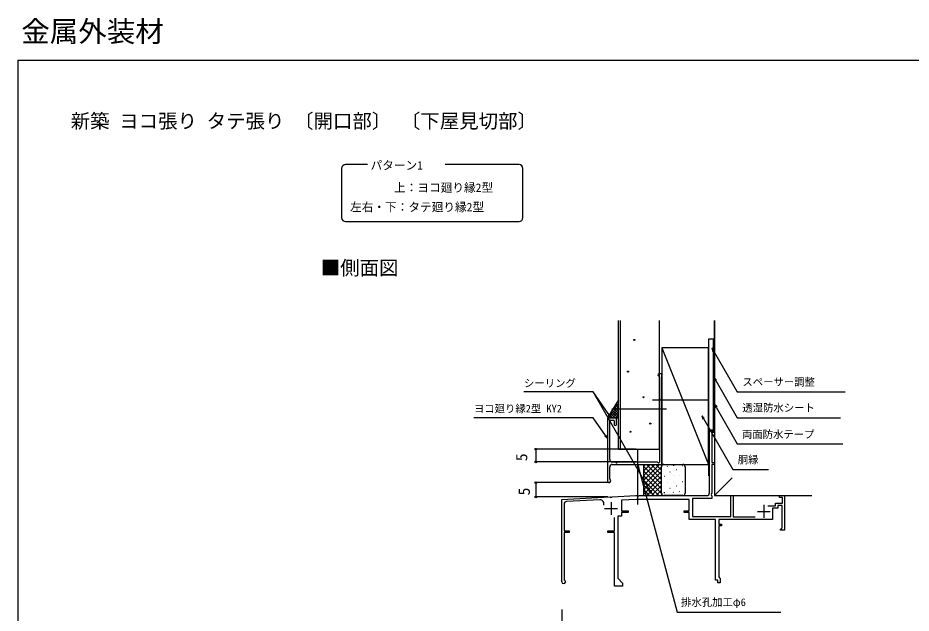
# Model space of a CAD drawing. Units: millimetres, scale not verified. Extents: x -525 to 525, y -784 to 779.
# Drawn here: x -525 to 165, y 320 to 779 of the extents above; entities that cross this region are included whole.
import ezdxf
from ezdxf.enums import TextEntityAlignment as Align

# ---------------------------------------------------------------- set-up
doc = ezdxf.new("R2010")
doc.units = ezdxf.units.MM
doc.header["$LTSCALE"] = 4
for name, color, linetype in [('0-1_USER1', 3, 'Continuous'), ('0-2_YKK_11', 7, 'Continuous'), ('0-3_YKK_12', 2, 'Continuous'), ('0-4_YKK_13', 4, 'Continuous'), ('0-5_YKK_D', 6, 'Continuous'), ('0-6_YKK_ZWAK', 7, 'Continuous'), ('0-7_YSS_K', 3, 'Continuous')]:
    doc.layers.add(name, color=color, linetype=linetype)
doc.styles.add('ＭＳ ゴシック', font='')
doc.styles.get('ＭＳ ゴシック').set_extended_font_data('MS Gothic')

msp = doc.modelspace()

# ---------------------------------------------------------------- linework, layer by layer
at = {"layer": '0-2_YKK_11'}
for p, q in [((-28.4, 504.5), (-29.9, 504.5)), ((-27.8, 435.1), (-27.8, 503.9)), ((-69.8, 469.9), (-69.8, 421.8)), ((-63.4, 470.5), (-69.2, 470.5)), ((-62.8, 465.4), (-62.8, 469.9)), ((-68, 438.3), (-68, 468.1)), ((-67.4, 468.7), (-65.2, 468.7)), ((-64.6, 468.1), (-64.6, 465.4)), ((-68, 423.347), (-68, 432.5)), ((-66, 434.5), (-28.4, 434.5)), ((-75.561, 407.24), (-101.305, 405.891)), ((-46.917, 410.5), (-46.55, 410.26)), ((-45.083, 410.5), (7, 410.5)), ((10.256, 411.354), (10.5, 410.58)), ((-72, 400.5), (-62, 400.5)), ((-67, 405.5), (-67, 395.5)), ((51, 403.3), (51, 393.3)), ((46, 398.3), (56, 398.3)), ((50.45, 392.14), (50.083, 391.9)), ((51.55, 392.14), (50.45, 392.14)), ((51.917, 391.9), (51.55, 392.14))]:
    msp.add_line(p, q, dxfattribs=at)
for points in [[(-29.6, 502.13), (-29.6, 485.416), (-29.36, 485.05)], [(-29.36, 483.95), (-29.6, 483.583), (-29.6, 436.3)], [(9, 412.5), (9, 460.5), (13, 460.5), (13, 459.1), (10.8, 459.1), (10.8, 435.9), (13, 435.9), (13, 434.5), (10.8, 434.5), (10.8, 412.52), (10.256, 411.354)], [(-63.35, 436.06), (-63.716, 436.3), (-66, 436.3)], [(-30.75, 436.06), (-31.116, 436.3), (-61.883, 436.3), (-62.25, 436.06)], [(-105, 343.9), (-105, 407.5), (-67.916, 409.444)], [(50.083, 391.9), (16.2, 391.9), (16.2, 388.5), (18.2, 388.5), (18.2, 387.1), (16.2, 387.1), (16.2, 347.7), (16.8, 347.1), (17.4, 346.5), (17.4, 343.1), (15.6, 343.1), (15.6, 345.1), (13.6, 345.1), (13.6, 391.9), (-6.6, 391.9), (-6.6, 397.3), (-10.4, 397.3), (-10.4, 398.7), (-6.6, 398.7), (-6.6, 407.5), (-47.678, 407.5), (-59, 406.907), (-59, 398.7), (-53.8, 398.7), (-53.8, 397.3), (-59, 397.3), (-59, 394.495), (-61.8, 394.495), (-61.8, 346.7), (-58, 342.9), (-58, 340.5), (-64.4, 340.5), (-64.4, 381.9), (-69.4, 381.9), (-69.4, 383.3), (-64.4, 383.3), (-64.4, 393.48)], [(-67.916, 409.444), (-67.537, 409.223), (-66.438, 409.28), (-66.084, 409.54)], [(-66.084, 409.54), (-47.757, 410.5), (-46.917, 410.5)], [(-46.55, 410.26), (-45.45, 410.26), (-45.083, 410.5)], [(10.5, 410.58), (10.8, 410.061), (10.8, 408.1), (-4.2, 408.1), (-4.2, 394.3), (25.4, 394.3), (25.4, 410.5), (27.2, 410.5), (27.2, 394.1), (44.326, 394.1)], [(54.1, 402.5), (60, 402.5), (60, 404.5), (65.4, 404.5), (65.4, 409.1), (63, 409.1), (63, 410.5), (67, 410.5), (67, 383.7), (64, 383.7), (64, 384.5), (64.6, 385.1), (65.2, 385.7), (65.2, 402.7), (61.8, 402.7), (61.8, 400.7), (57.8, 400.7), (57.8, 391.9), (51.917, 391.9)], [(-103.2, 403.894), (-103.2, 383.3), (-99.2, 383.3), (-99.2, 381.9), (-103.2, 381.9), (-103.2, 345.242)]]:
    msp.add_lwpolyline(points, dxfattribs=at)
for centre, radius, start, end in [((-29.9, 503.6), 0.9, 90.00185, 258.46326), ((-28.4, 503.9), 0.6, 359.9968, 89.99971), ((-30.2, 502.13), 0.6, 0.00036, 78.46697), ((-29.6, 484.5), 0.6, 293.57989, 66.42009), ((-69.2, 469.9), 0.6, 90.00117, 180.00117), ((-63.4, 469.9), 0.6, 0.00262, 90.00554), ((-67.4, 468.1), 0.6, 90.00029, 180.00029), ((-65.2, 468.1), 0.6, 359.99883, 90.00758), ((-63.7, 465.4), 0.9, 180.00389, 0.00194), ((-66, 438.3), 2, 180.00612, 270.00612), ((-62.8, 436.3), 0.6, 203.57989, 336.42009), ((-30.2, 436.3), 0.6, 203.57959, 0.00027), ((-28.4, 435.1), 0.6, 269.99971, 359.99971), ((-66, 432.5), 2, 90, 180), ((-68.5, 421.8), 1.3, 179.9997, 54.52878), ((-67.399, 423.35), 0.601, 180.24049, 234.76258), ((-75.403, 404.245), 3, 335.98279, 92.99999), ((7, 412.5), 2, 270, 0), ((-101.2, 403.894), 2, 92.99999, 180.00002), ((-103.6, 343.9), 1.4, 180.00002, 73.39847)]:
    msp.add_arc(centre, radius, start, end, dxfattribs=at)
at = {"layer": '0-3_YKK_12'}
for p, q in [((-275, 663), (-275, 625)), ((-255, 666), (-272, 666)), ((-138, 666), (-195, 666)), ((-135, 625), (-135, 663)), ((-272, 622), (-138, 622)), ((-34.834, 484.498), (7.388, 484.511)), ((-66.434, 477.437), (-24.212, 477.45)), ((-46.5, 445.987), (-46.5, 403.693)), ((-105, 322.5), (-105, 130.505))]:
    msp.add_line(p, q, dxfattribs=at)
for centre, start, end in [((-272, 663), 90, 180), ((-138, 663), 0, 90), ((-272, 625), 180, 270), ((-138, 625), 270, 0)]:
    msp.add_arc(centre, 3, start, end, dxfattribs=at)
at = {"layer": '0-4_YKK_13'}
for p, q in [((-61.2, 446.3), (-61.2, 545.554)), ((-59.6, 446.3), (-59.6, 545.554)), ((-29.6, 446.3), (-29.6, 545.554)), ((-61.2, 446.3), (-29.6, 446.3))]:
    msp.add_line(p, q, dxfattribs=at)
for centre in [(-49.007, 530.61), (-53.882, 506.237), (-41.918, 486.382), (-36.637, 466.047), (-52.03, 459.756)]:
    msp.add_circle(centre, 0.4, dxfattribs=at)
at = {"layer": '0-5_YKK_D'}
for p, q in [((-47.537, 446.3), (-126, 446.3)), ((-125, 446.3), (-125, 436.498)), ((-47.5, 436.498), (-126, 436.498)), ((-69.471, 420.5), (-126, 420.5)), ((-125, 420.5), (-125, 409.415)), ((-69.457, 409.415), (-126, 409.415))]:
    msp.add_line(p, q, dxfattribs=at)
for points in [[(12.841, 522.451), (10.974, 524.318), (11.658, 521.768)], [(10.974, 524.318), (12.249, 522.109), (30.499, 490.499), (113.742, 490.498)], [(14.467, 499.635), (12.6, 501.502), (13.283, 498.952)], [(12.6, 501.502), (13.875, 499.293), (30.499, 470.499), (110.268, 470.498)], [(-67.244, 471.055), (-68.707, 473.144), (-80.86, 490.5), (-134.317, 490.5)], [(-35.622, 412.147), (-36.897, 414.355), (-80.86, 490.5)], [(14.867, 478.942), (13, 480.808), (13.683, 478.258)], [(13, 480.808), (14.275, 478.6), (30.499, 450.499), (112.134, 450.498)], [(-69.8, 454.705), (-71.262, 456.794), (-80.86, 470.5), (-172.812, 470.501)], [(-68.147, 473.536), (-67.244, 471.055), (-69.267, 472.752)], [(4.983, 470.237), (3.116, 472.104), (3.799, 469.554)], [(3.116, 472.104), (4.391, 469.896), (27.136, 430.499), (54.529, 430.499)], [(-70.703, 457.185), (-69.8, 454.705), (-71.822, 456.402)], [(-45.18, 432.214), (-46.5, 434.5), (-46.5, 431.86)], [(-46.5, 434.5), (-45.84, 432.037), (-15.954, 320.5), (64.136, 320.499)], [(-36.306, 414.697), (-35.622, 412.147), (-37.489, 414.014)]]:
    msp.add_lwpolyline(points, dxfattribs=at)
for centre in [(-125, 446.3), (-125, 436.498), (-125, 420.5), (-125, 409.415)]:
    msp.add_circle(centre, 0.637, dxfattribs=at)
at = {"layer": '0-6_YKK_ZWAK'}
for q in [(-525, -783.5), (525, 746.5)]:
    msp.add_line((-525, 746.5), q, dxfattribs=at)
at = {"layer": '0-7_YSS_K'}
for p, q in [((12.6, 545.554), (12.6, 460.9)), ((-27.8, 524.5), (8.2, 434.5)), ((12.2, 461.3), (12.2, 492.926)), ((-61.2, 483.1), (-63.334, 480.966)), ((-62.162, 482.862), (-61.2, 481.9)), ((-61.399, 484.099), (-61.2, 483.9)), ((-61.2, 479.1), (-69.8, 470.5)), ((-61.2, 477.1), (-67.81, 470.49)), ((-61.2, 481.1), (-66.567, 475.733)), ((-65.981, 476.681), (-61.2, 471.9)), ((-65.217, 477.917), (-61.2, 473.9)), ((-64.454, 479.154), (-61.2, 475.9)), ((-63.69, 480.39), (-61.2, 477.9)), ((-62.926, 481.626), (-61.2, 479.9)), ((-69.036, 471.736), (-67.79, 470.49)), ((-68.272, 472.972), (-65.78, 470.48)), ((-67.509, 474.209), (-63.77, 470.47)), ((-66.745, 475.445), (-61.76, 470.46)), ((-61.2, 475.1), (-65.82, 470.48)), ((-61.2, 473.1), (-63.83, 470.47)), ((-61.2, 471.1), (-61.84, 470.46)), ((8.2, 461.3), (12.2, 461.3)), ((8.2, 461.3), (8.2, 425.734)), ((8.6, 460.9), (12.6, 460.9)), ((8.6, 460.9), (8.6, 434.5)), ((-41.728, 422.442), (-29.669, 434.5)), ((-41.728, 426.042), (-33.269, 434.5)), ((-41.728, 429.642), (-36.869, 434.5)), ((-41.728, 433.242), (-40.469, 434.5)), ((-28, 419.298), (-41.728, 433.026)), ((-41.728, 418.842), (-28, 432.569)), ((-28, 415.698), (-41.728, 429.426)), ((-41.728, 415.242), (-28, 428.969)), ((-28, 422.898), (-39.602, 434.5)), ((-28, 426.498), (-36.002, 434.5)), ((-28, 430.098), (-32.402, 434.5)), ((-27.809, 433.507), (-28.802, 434.5)), ((-28, 412.3), (-28, 432.7)), ((-26.2, 434.5), (-11.6, 434.5)), ((-23.464, 433.097), (-23.622, 433.011)), ((-21.451, 428.767), (-21.294, 428.853)), ((-18.833, 433.581), (-18.857, 433.554)), ((-16.175, 430.454), (-16.333, 430.368)), ((-11.847, 434.014), (-11.689, 434.1)), ((-11.683, 433.578), (-11.659, 433.604)), ((-9.8, 432.7), (-9.8, 412.3)), ((-27.987, 412.086), (-41.728, 425.826)), ((-41.728, 411.642), (-28, 425.369)), ((-30.002, 410.5), (-41.728, 422.226)), ((-39.269, 410.5), (-28, 421.769)), ((-25.943, 425.644), (-25.967, 425.617)), ((-25.779, 425.207), (-25.937, 425.121)), ((-18.929, 420.921), (-18.953, 420.895)), ((-18.793, 425.64), (-18.769, 425.667)), ((-14.162, 426.124), (-14.004, 426.211)), ((-11.942, 421.354), (-11.784, 421.44)), ((-11.778, 420.918), (-11.754, 420.944)), ((26.683, 424.183), (13, 410.5)), ((-33.602, 410.5), (-41.728, 418.626)), ((-37.202, 410.5), (-41.728, 415.026)), ((-35.669, 410.5), (-28, 418.169)), ((-32.069, 410.5), (-28, 414.569)), ((-23.559, 420.437), (-23.717, 420.351)), ((-21.547, 416.107), (-21.389, 416.193)), ((-16.27, 417.794), (-16.428, 417.708)), ((-28.469, 410.5), (-27.686, 411.284)), ((-11.6, 410.5), (-26.2, 410.5)), ((-26.038, 412.984), (-26.062, 412.957)), ((-25.874, 412.548), (-26.032, 412.461)), ((-18.888, 412.98), (-18.864, 413.007)), ((-14.257, 413.464), (-14.099, 413.551))]:
    msp.add_line(p, q, dxfattribs=at)
for points in [[(13, 545.554), (13, 410.5), (87.96, 410.5)], [(-41.728, 410.5), (-41.728, 434.5), (-26.205, 434.5)]]:
    msp.add_lwpolyline(points, dxfattribs=at)
for points in [[(12.2, 461.3), (12.2, 531.3), (8.2, 531.3), (8.2, 461.3)], [(-27.8, 434.5), (8.2, 434.5), (8.2, 524.5), (-27.8, 524.5)], [(-69.8, 470.5), (-61.2, 470.457), (-61.2, 484.42)]]:
    msp.add_lwpolyline(points, close=True, dxfattribs=at)
for centre, start, end in [((-26.2, 432.7), 90, 180), ((-11.6, 432.7), 360, 90), ((-26.2, 412.3), 180, 270), ((-11.6, 412.3), 270, 0)]:
    msp.add_arc(centre, 1.8, start, end, dxfattribs=at)

# ---------------------------------------------------------------- texts
at = {"layer": '0-1_USER1', "style": 'ＭＳ ゴシック'}
for s, height, p in [('金属外装材', 16.13, (-522.375, 755.875)), ('新築 ヨコ張り タテ張り 〔開口部〕 〔下屋見切部〕', 11, (-484.193, 690.801)), ('パターン1', 6.598, (-252.665, 660.068)), ('  上：ヨコ廻り縁2型', 6.598, (-243.5, 642.864)), ('左右・下：タテ廻り縁2型', 6.598, (-268.472, 627.864)), ('■側面図', 11, (-291.153, 577.46))]:
    msp.add_text(s, height=height, dxfattribs=at).set_placement(p, align=Align.BOTTOM_LEFT)
at = {"layer": '0-5_YKK_D', "style": 'ＭＳ ゴシック'}
for s, p in [('シーリング', (-134.17, 492.502)), ('スペーサー調整', (34.452, 493.48)), ('ヨコ廻り縁2型 KY2', (-172.846, 472.911)), ('透湿防水シート', (34.407, 473.525)), ('両面防水テープ', (34.088, 453.025)), ('胴縁', (30.907, 433.48)), ('排水孔加工φ6', (-12.93, 323.468))]:
    msp.add_text(s, height=5.865, dxfattribs=at).set_placement(p, align=Align.BOTTOM_LEFT)
for p in [(-129, 437.035), (-127, 410.594)]:
    msp.add_text('5', height=8.798, rotation=90, dxfattribs=at).set_placement(p, align=Align.BOTTOM_LEFT)

doc.saveas('drawing.dxf')
